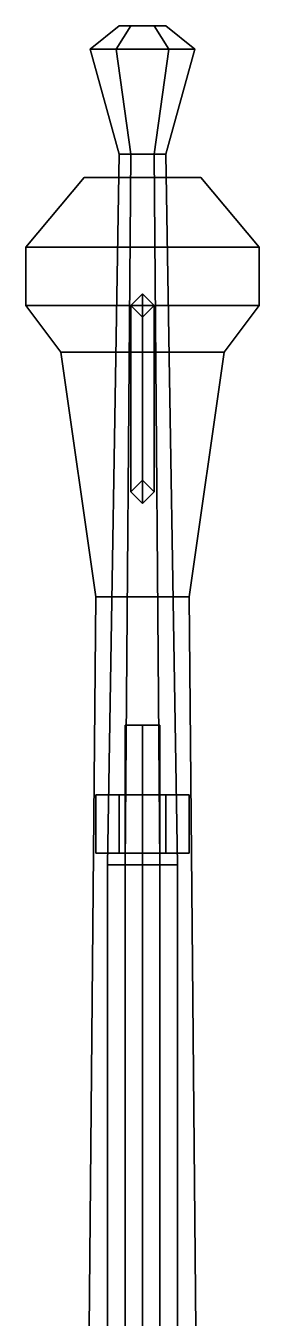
# Model space of a CAD drawing. Header units: millimetres. Extents: x -0.7 to 3, y -1.37 to 8.
# Drawn here: x -0.1 to 0.1, y 0.621 to 1.73 of the extents above; entities that cross this region are included whole.
import ezdxf

# ---------------------------------------------------------------- set-up
doc = ezdxf.new("R2010")
doc.units = ezdxf.units.MM
for name, color, linetype in [('gun', 1, 'Continuous'), ('sleeve', 5, 'Continuous'), ('trail', 6, 'Continuous')]:
    doc.layers.add(name, color=color, linetype=linetype)

msp = doc.modelspace()

# ---------------------------------------------------------------- linework, layer by layer
at = {"layer": 'gun'}
for points in [[(-0.01, 1.73, 1.4173), (-0.02, 1.73, 1.4), (-0.045, 1.71, 1.4), (-0.0225, 1.71, 1.439)], [(-0.02, 1.73, 1.4), (-0.01, 1.73, 1.3827), (-0.0225, 1.71, 1.361), (-0.045, 1.71, 1.4)], [(0.01, 1.73, 1.4173), (-0.01, 1.73, 1.4173), (-0.0225, 1.71, 1.439), (0.0225, 1.71, 1.439)], [(-0.01, 1.73, 1.3827), (0.01, 1.73, 1.3827), (0.0225, 1.71, 1.361), (-0.0225, 1.71, 1.361)], [(0.02, 1.73, 1.4), (-0.02, 1.73, 1.4), (-0.01, 1.73, 1.4173), (0.01, 1.73, 1.4173)], [(0.01, 1.73, 1.3827), (-0.01, 1.73, 1.3827), (-0.02, 1.73, 1.4), (0.02, 1.73, 1.4)], [(0.02, 1.73, 1.4), (0.01, 1.73, 1.4173), (0.0225, 1.71, 1.439), (0.045, 1.71, 1.4)], [(0.01, 1.73, 1.3827), (0.02, 1.73, 1.4), (0.045, 1.71, 1.4), (0.0225, 1.71, 1.361)], [(-0.01, 1.62, 1.3827), (-0.02, 1.62, 1.4), (-0.045, 1.71, 1.4), (-0.0225, 1.71, 1.361)], [(-0.02, 1.62, 1.4), (-0.01, 1.62, 1.4173), (-0.0225, 1.71, 1.439), (-0.045, 1.71, 1.4)], [(0.01, 1.62, 1.3827), (-0.01, 1.62, 1.3827), (-0.0225, 1.71, 1.361), (0.0225, 1.71, 1.361)], [(-0.01, 1.62, 1.4173), (0.01, 1.62, 1.4173), (0.0225, 1.71, 1.439), (-0.0225, 1.71, 1.439)], [(0.02, 1.62, 1.4), (0.01, 1.62, 1.3827), (0.0225, 1.71, 1.361), (0.045, 1.71, 1.4)], [(0.01, 1.62, 1.4173), (0.02, 1.62, 1.4), (0.045, 1.71, 1.4), (0.0225, 1.71, 1.439)], [(-0.015, 1.01, 1.374), (-0.03, 1.01, 1.4), (-0.02, 1.62, 1.4), (-0.01, 1.62, 1.3827)], [(-0.03, 1.01, 1.4), (-0.015, 1.01, 1.426), (-0.01, 1.62, 1.4173), (-0.02, 1.62, 1.4)], [(0.015, 1.01, 1.374), (-0.015, 1.01, 1.374), (-0.01, 1.62, 1.3827), (0.01, 1.62, 1.3827)], [(-0.015, 1.01, 1.426), (0.015, 1.01, 1.426), (0.01, 1.62, 1.4173), (-0.01, 1.62, 1.4173)], [(0.03, 1.01, 1.4), (0.015, 1.01, 1.374), (0.01, 1.62, 1.3827), (0.02, 1.62, 1.4)], [(0.015, 1.01, 1.426), (0.03, 1.01, 1.4), (0.02, 1.62, 1.4), (0.01, 1.62, 1.4173)], [(-0.015, 1.01, 1.426), (-0.03, 1.01, 1.4), (-0.03, 0.59, 1.4), (-0.015, 0.59, 1.426)], [(-0.03, 1.01, 1.4), (-0.015, 1.01, 1.374), (-0.015, 0.59, 1.374), (-0.03, 0.59, 1.4)], [(0.015, 1.01, 1.426), (-0.015, 1.01, 1.426), (-0.015, 0.59, 1.426), (0.015, 0.59, 1.426)], [(-0.015, 1.01, 1.374), (0.015, 1.01, 1.374), (0.015, 0.59, 1.374), (-0.015, 0.59, 1.374)], [(0.03, 1.01, 1.4), (0.015, 1.01, 1.426), (0.015, 0.59, 1.426), (0.03, 0.59, 1.4)], [(0.015, 1.01, 1.374), (0.03, 1.01, 1.4), (0.03, 0.59, 1.4), (0.015, 0.59, 1.374)]]:
    msp.add_3dface(points, dxfattribs=at)
at = {"layer": 'sleeve'}
for points in [[(0, 1.13, 1.365), (-0.015, 1.13, 1.35), (-0.015, -0.08, 1.35), (0, -0.08, 1.365)], [(-0.015, 1.13, 1.35), (0, 1.13, 1.335), (0, -0.08, 1.335), (-0.015, -0.08, 1.35)], [(0.015, 1.13, 1.35), (0, 1.13, 1.335), (-0.015, 1.13, 1.35), (0, 1.13, 1.365)], [(0.015, 1.13, 1.35), (0, 1.13, 1.365), (0, -0.08, 1.365), (0.015, -0.08, 1.35)], [(0, 1.13, 1.335), (0.015, 1.13, 1.35), (0.015, -0.08, 1.35), (0, -0.08, 1.335)], [(-0.04, 1.07, 1.35), (-0.04, 1.02, 1.35), (-0.04, 1.02, 1.42), (-0.04, 1.07, 1.42)], [(0.04, 1.07, 1.42), (0.04, 1.07, 1.35), (-0.04, 1.07, 1.35), (-0.04, 1.07, 1.42)], [(0.02, 1.07, 1.45), (0.04, 1.07, 1.42), (-0.04, 1.07, 1.42), (-0.02, 1.07, 1.45)], [(-0.04, 1.07, 1.42), (-0.04, 1.02, 1.42), (-0.02, 1.02, 1.45), (-0.02, 1.07, 1.45)], [(-0.02, 1.07, 1.32), (-0.04, 1.07, 1.35), (0.04, 1.07, 1.35), (0.02, 1.07, 1.32)], [(-0.02, 1.02, 1.32), (-0.04, 1.02, 1.35), (-0.04, 1.07, 1.35), (-0.02, 1.07, 1.32)], [(-0.02, 1.07, 1.45), (-0.02, 1.02, 1.45), (0.02, 1.02, 1.45), (0.02, 1.07, 1.45)], [(0.02, 1.07, 1.32), (0.02, 1.02, 1.32), (-0.02, 1.02, 1.32), (-0.02, 1.07, 1.32)], [(0.02, 1.02, 1.45), (0.04, 1.02, 1.42), (0.04, 1.07, 1.42), (0.02, 1.07, 1.45)], [(0.04, 1.07, 1.35), (0.04, 1.02, 1.35), (0.02, 1.02, 1.32), (0.02, 1.07, 1.32)], [(0.04, 1.02, 1.42), (0.04, 1.02, 1.35), (0.04, 1.07, 1.35), (0.04, 1.07, 1.42)], [(-0.04, 1.02, 1.42), (-0.04, 1.02, 1.35), (0.04, 1.02, 1.35), (0.04, 1.02, 1.42)], [(-0.02, 1.02, 1.45), (-0.04, 1.02, 1.42), (0.04, 1.02, 1.42), (0.02, 1.02, 1.45)], [(0.02, 1.02, 1.32), (0.04, 1.02, 1.35), (-0.04, 1.02, 1.35), (-0.02, 1.02, 1.32)]]:
    msp.add_3dface(points, dxfattribs=at)
at = {"layer": 'trail'}
for points in [[(-0.05, 1.6, 0.24), (-0.1, 1.54, 0.25), (-0.1, 1.54, 0.28), (-0.05, 1.6, 0.27)], [(0.05, 1.6, 0.24), (0.1, 1.54, 0.25), (-0.1, 1.54, 0.25), (-0.05, 1.6, 0.24)], [(-0.05, 1.6, 0.27), (-0.1, 1.54, 0.28), (0.1, 1.54, 0.28), (0.05, 1.6, 0.27)], [(0.05, 1.6, 0.27), (0.05, 1.6, 0.24), (-0.05, 1.6, 0.24), (-0.05, 1.6, 0.27)], [(0.1, 1.54, 0.28), (0.1, 1.54, 0.25), (0.05, 1.6, 0.24), (0.05, 1.6, 0.27)], [(-0.1, 1.49, 0.26), (-0.1, 1.54, 0.25), (0.1, 1.54, 0.25), (0.1, 1.49, 0.26)], [(0.1, 1.49, 0.3), (0.1, 1.54, 0.28), (-0.1, 1.54, 0.28), (-0.1, 1.49, 0.3)], [(-0.1, 1.54, 0.28), (-0.1, 1.54, 0.25), (-0.1, 1.49, 0.26), (-0.1, 1.49, 0.3)], [(0.1, 1.49, 0.26), (0.1, 1.54, 0.25), (0.1, 1.54, 0.28), (0.1, 1.49, 0.3)], [(-0.01, 1.33, 0.4), (0, 1.32, 0.41), (0, 1.5, 0.37), (-0.01, 1.49, 0.36)], [(0, 1.5, 0.29), (-0.01, 1.49, 0.3), (-0.01, 1.49, 0.36), (0, 1.5, 0.37)], [(0, 1.32, 0.41), (0.01, 1.33, 0.4), (0.01, 1.49, 0.36), (0, 1.5, 0.37)], [(0.01, 1.49, 0.3), (0, 1.5, 0.29), (0, 1.5, 0.37), (0.01, 1.49, 0.36)], [(0.1, 1.49, 0.26), (0.07, 1.45, 0.26), (-0.07, 1.45, 0.26), (-0.1, 1.49, 0.26)], [(-0.1, 1.49, 0.3), (-0.07, 1.45, 0.31), (0.07, 1.45, 0.31), (0.1, 1.49, 0.3)], [(-0.1, 1.49, 0.26), (-0.07, 1.45, 0.26), (-0.07, 1.45, 0.31), (-0.1, 1.49, 0.3)], [(0, 1.34, 0.39), (-0.01, 1.33, 0.4), (-0.01, 1.49, 0.36), (0, 1.48, 0.35)], [(-0.01, 1.49, 0.3), (0, 1.48, 0.3), (0, 1.48, 0.35), (-0.01, 1.49, 0.36)], [(0.01, 1.33, 0.4), (0, 1.34, 0.39), (0, 1.48, 0.35), (0.01, 1.49, 0.36)], [(0, 1.48, 0.3), (0.01, 1.49, 0.3), (0.01, 1.49, 0.36), (0, 1.48, 0.35)], [(0.07, 1.45, 0.31), (0.07, 1.45, 0.26), (0.1, 1.49, 0.26), (0.1, 1.49, 0.3)], [(0.04, 1.24, 0.35), (0.07, 1.45, 0.31), (-0.07, 1.45, 0.31), (-0.04, 1.24, 0.35)], [(-0.07, 1.45, 0.31), (-0.07, 1.45, 0.26), (-0.04, 1.24, 0.29), (-0.04, 1.24, 0.35)], [(-0.04, 1.24, 0.29), (-0.07, 1.45, 0.26), (0.07, 1.45, 0.26), (0.04, 1.24, 0.29)], [(0.04, 1.24, 0.29), (0.07, 1.45, 0.26), (0.07, 1.45, 0.31), (0.04, 1.24, 0.35)], [(0, 1.34, 0.33), (-0.01, 1.33, 0.33), (-0.01, 1.33, 0.4), (0, 1.34, 0.39)], [(0.01, 1.33, 0.33), (0, 1.34, 0.33), (0, 1.34, 0.39), (0.01, 1.33, 0.4)], [(-0.01, 1.33, 0.33), (0, 1.32, 0.33), (0, 1.32, 0.41), (-0.01, 1.33, 0.4)], [(0, 1.32, 0.33), (0.01, 1.33, 0.33), (0.01, 1.33, 0.4), (0, 1.32, 0.41)], [(-0.04, 1.24, 0.29), (-0.05, 0.14, 0.48), (-0.05, 0.14, 0.59), (-0.04, 1.24, 0.35)], [(0.04, 1.24, 0.29), (0.05, 0.14, 0.48), (-0.05, 0.14, 0.48), (-0.04, 1.24, 0.29)], [(-0.04, 1.24, 0.35), (-0.05, 0.14, 0.59), (0.05, 0.14, 0.59), (0.04, 1.24, 0.35)], [(0.05, 0.14, 0.59), (0.05, 0.14, 0.48), (0.04, 1.24, 0.29), (0.04, 1.24, 0.35)]]:
    msp.add_3dface(points, dxfattribs=at)

doc.saveas('drawing.dxf')
